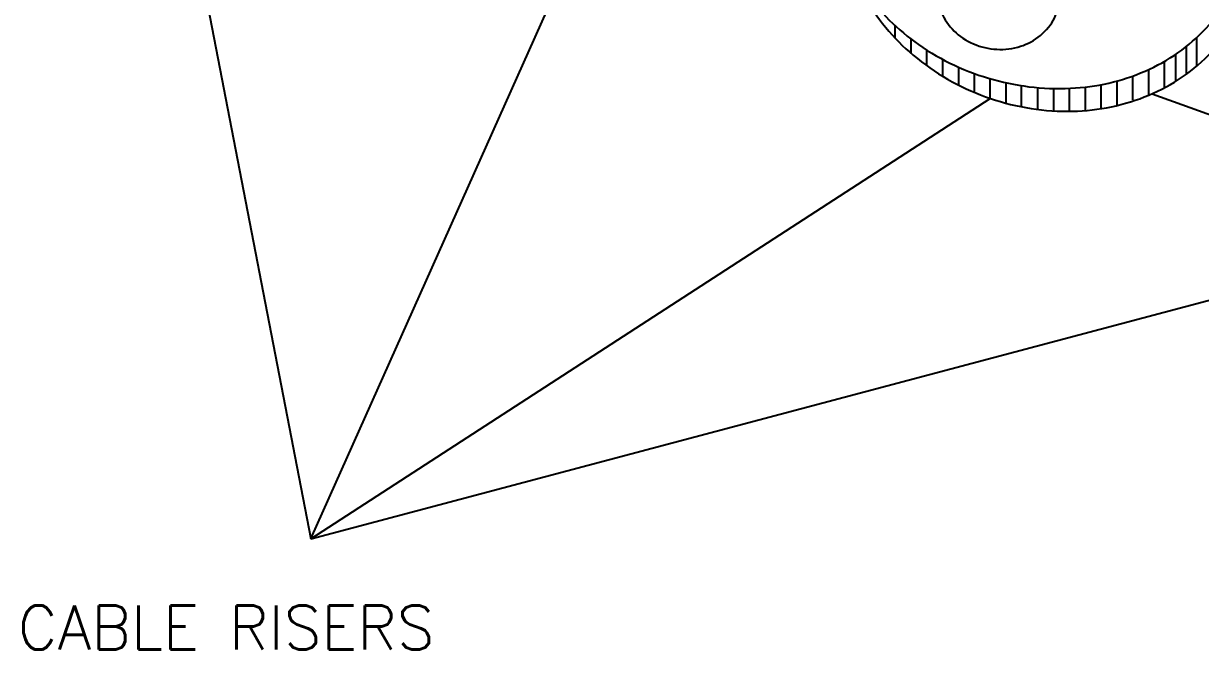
# Model space of a CAD drawing. Extents: x -508 to 92, y -98 to -31.
# Drawn here: x -128.91 to -122.59, y -72.8 to -69.43 of the extents above; entities that cross this region are included whole.
import ezdxf

# ---------------------------------------------------------------- set-up
doc = ezdxf.new("R2010")
doc.units = 0
doc.header["$MEASUREMENT"] = 0
doc.layers.add('SPARE', color=7, linetype='CONTINUOUS')
doc.styles.add('S', font='ROMANS')

msp = doc.modelspace()

# ---------------------------------------------------------------- linework, layer by layer
at = {"layer": 'SPARE'}
for p, q in [((-128.1159, -68.3341), (-127.3665, -72.2035)), ((-127.3665, -72.2035), (-125.9459, -69.0236)), ((-124.2268, -69.5118), (-124.2268, -69.4451)), ((-124.1417, -69.593), (-124.1417, -69.5168)), ((-124.0567, -69.6599), (-124.0567, -69.5758)), ((-123.9716, -69.7163), (-123.9716, -69.6254)), ((-123.8865, -69.7637), (-123.8865, -69.6671)), ((-122.7805, -69.7777), (-122.7805, -69.6358)), ((-123.8014, -69.8032), (-123.8014, -69.7016)), ((-123.7164, -69.8354), (-123.7164, -69.7295)), ((-123.0357, -69.8731), (-123.0357, -69.7414)), ((-122.9507, -69.843), (-122.9507, -69.7144)), ((-122.8656, -69.8179), (-122.8656, -69.6797)), ((-123.6313, -69.8611), (-123.6313, -69.7511)), ((-123.5489, -69.88), (-123.5489, -69.7681)), ((-123.4611, -69.8942), (-123.4611, -69.7771)), ((-123.3761, -69.902), (-123.3761, -69.7817)), ((-123.291, -69.9042), (-123.291, -69.7808)), ((-123.2059, -69.9003), (-123.2059, -69.7742)), ((-123.1208, -69.89), (-123.1208, -69.7612)), ((-127.3665, -72.2035), (-123.7164, -69.8354)), ((-122.8471, -69.8099), (-122.1756, -70.0543)), ((-127.3665, -72.2035), (-121.5002, -70.6424))]:
    msp.add_line(p, q, dxfattribs=at)
at = {"layer": 'SPARE', "color": 0}
for p, q in [((-122.6063, -69.6605), (-122.6063, -69.5069)), ((-122.7197, -69.7426), (-122.7197, -69.5974)), ((-122.663, -69.7046), (-122.663, -69.5556))]:
    msp.add_line(p, q, dxfattribs=at)
at = {"layer": 'SPARE'}
for points in [[(-124.4659, -69.1235, 0.038937), (-124.3903, -69.2551, 0.091503), (-124.1017, -69.5459, 0.084412), (-123.6999, -69.7341, 0.084412), (-123.2586, -69.779, 0.091503), (-122.8615, -69.6778, 0.103717), (-122.5399, -69.439, 0.114386), (-122.3662, -69.1191, 0.114386), (-122.3509, -68.7553, 0.103717), (-122.5041, -68.3852, 0.073101), (-122.7267, -68.1439, 0.084412)], [(-124.469, -68.5056, 0.110985), (-124.5178, -68.8849, 0.102819), (-124.3968, -69.2787, 0.093047), (-124.1302, -69.6028, 0.087147), (-123.7425, -69.8263, 0.087147), (-123.3018, -69.9043, 0.093047), (-122.8893, -69.8274, 0.102819), (-122.5435, -69.6034, 0.110985), (-122.3371, -69.2815, 0.110985), (-122.2883, -68.9023, 0.036432), (-122.3126, -68.7569, 0.093047)]]:
    msp.add_lwpolyline(points, format="xyb", dxfattribs=at)
msp.add_lwpolyline([(-123.9991, -69.2301, 0.108568), (-123.9902, -69.3438, 0.10211), (-123.9324, -69.4502, 0.094133), (-123.837, -69.5277, 0.089176), (-123.7139, -69.5681, 0.089176), (-123.5843, -69.563, 0.094133), (-123.4714, -69.5146, 0.10211), (-123.3867, -69.4281, 0.108568), (-123.347, -69.3211, 0.108568), (-123.3559, -69.2074, 0.10211), (-123.4136, -69.101, 0.094133), (-123.509, -69.0235, 0.089176), (-123.6322, -68.9832, 0.089176), (-123.7617, -68.9882, 0.094133), (-123.8747, -69.0366, 0.10211), (-123.9594, -69.1232, 0.108568)], format="xyb", close=True, dxfattribs=at)

# ---------------------------------------------------------------- texts
at = {"layer": 'SPARE', "style": 'S', "width": 1}
msp.add_text('CABLE RISERS', height=0.236321, dxfattribs=at).set_placement((-128.9408, -72.7978))

doc.saveas('drawing.dxf')
